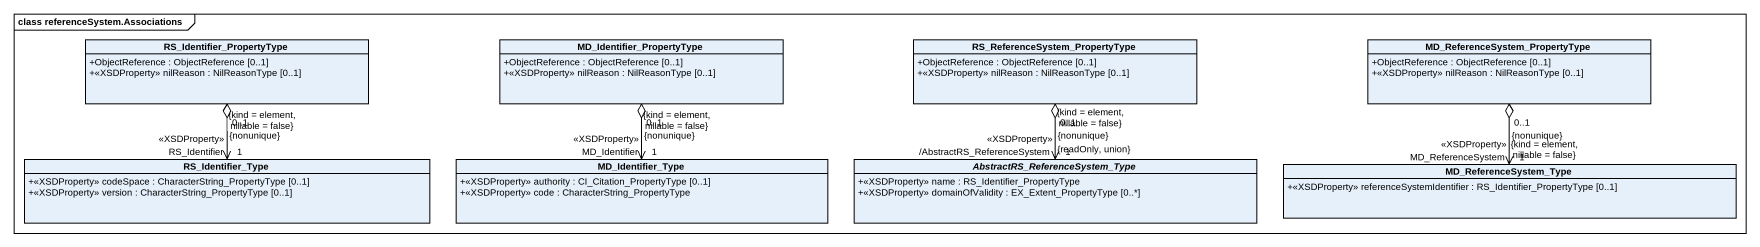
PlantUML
@startuml
mainframe class referenceSystem.Associations
hide circle
hide empty members
skinparam classAttributeIconSize 0
class RS_Identifier_PropertyType {
  +ObjectReference : ObjectReference [0..1]
  +<<XSDProperty>> nilReason : NilReasonType [0..1]
}
class MD_Identifier_PropertyType {
  +ObjectReference : ObjectReference [0..1]
  +<<XSDProperty>> nilReason : NilReasonType [0..1]
}
class "RS_ReferenceSystem_PropertyType" as RS_ReferenceSystem {
  +ObjectReference : ObjectReference [0..1]
  +<<XSDProperty>> nilReason : NilReasonType [0..1]
}
class "MD_ReferenceSystem_PropertyType" as MD_ReferenceSystem {
  +ObjectReference : ObjectReference [0..1]
  +<<XSDProperty>> nilReason : NilReasonType [0..1]
}
class RS_Identifier_Type {
  +<<XSDProperty>> codeSpace : CharacterString_PropertyType [0..1]
  +<<XSDProperty>> version : CharacterString_PropertyType [0..1]
}
class MD_Identifier_Type {
  +<<XSDProperty>> authority : CI_Citation_PropertyType [0..1]
  +<<XSDProperty>> code : CharacterString_PropertyType
}
abstract class "AbstractRS_ReferenceSystem_Type" as AbstractRS_ReferenceSystem {
  +<<XSDProperty>> name : RS_Identifier_PropertyType
  +<<XSDProperty>> domainOfValidity : EX_Extent_PropertyType [0..*]
}
class MD_ReferenceSystem_Type {
  +<<XSDProperty>> referenceSystemIdentifier : RS_Identifier_PropertyType [0..1]
}
RS_Identifier_PropertyType "0..1\n{nonunique}" o--> "RS_Identifier\n<<XSDProperty>>\n1\n{kind = element, nillable = false}" RS_Identifier_Type
MD_Identifier_PropertyType "0..1\n{nonunique}" o--> "MD_Identifier\n<<XSDProperty>>\n1\n{kind = element, nillable = false}" MD_Identifier_Type
RS_ReferenceSystem "0..1\n{nonunique}" o--> "/AbstractRS_ReferenceSystem\n<<XSDProperty>>\n1\n{kind = element, nillable = false}\n{readOnly, union}" AbstractRS_ReferenceSystem
MD_ReferenceSystem "0..1\n{nonunique}" o--> "MD_ReferenceSystem\n<<XSDProperty>>\n1\n{kind = element, nillable = false}" MD_ReferenceSystem_Type
@enduml
